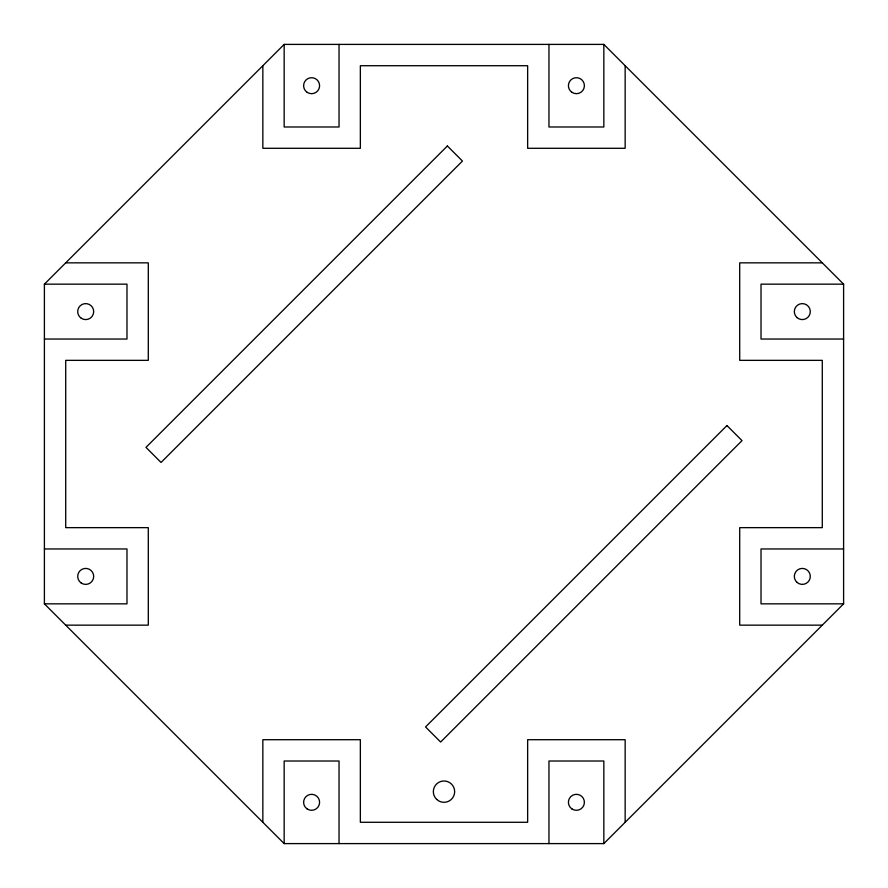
<?xml version="1.0" encoding="UTF-8"?>
<svg xmlns="http://www.w3.org/2000/svg" width="888" height="888" viewBox="0 0 888 888"><rect width="100%" height="100%" fill="white"/><g stroke="black" fill="none" stroke-linecap="round" stroke-linejoin="round"><path stroke-width="1.33" d="M44.4 284.16L284.16 44.4L603.84 44.4L843.6 284.16L843.6 603.84L603.84 843.6L284.16 843.6L44.4 603.84L44.4 284.16L126.984 284.16L126.984 339.038L44.4 339.038M65.712 262.848L148.296 262.848L148.296 360.35L65.712 360.35L65.712 527.65L148.296 527.65L148.296 625.152L65.712 625.152M822.288 262.848L739.704 262.848L739.704 360.35L822.288 360.35L822.288 527.65L739.704 527.65L739.704 625.152L822.288 625.152M843.6 284.16L761.016 284.16L761.016 339.038L843.6 339.038M44.4 548.962L126.984 548.962L126.984 603.84L44.4 603.84M843.6 548.962L761.016 548.962L761.016 603.84L843.6 603.84M625.152 65.712L625.152 148.296L527.65 148.296L527.65 65.712L360.35 65.712L360.35 148.296L262.848 148.296L262.848 65.712M625.152 822.288L625.152 739.704L527.65 739.704L527.65 822.288L360.35 822.288L360.35 739.704L262.848 739.704L262.848 822.288M603.84 44.4L603.84 126.984L548.962 126.984L548.962 44.4M603.84 843.6L603.84 761.016L548.962 761.016L548.962 843.6M339.038 44.4L339.038 126.984L284.16 126.984L284.16 44.4M339.038 843.6L339.038 761.016L284.16 761.016L284.16 843.6M447.374 145.987L145.987 447.374L161.05 462.448L462.448 161.05L447.374 145.987M726.95 425.552L425.552 726.95L440.626 742.013L742.013 440.626L726.95 425.552M797.024 317.593A7.992 7.992 0 0 0 810.145 313.175A7.992 7.992 0 0 0 799.755 304.029A7.992 7.992 0 0 0 797.024 317.593M797.024 582.395A7.992 7.992 0 0 0 810.145 577.977A7.992 7.992 0 0 0 799.755 568.831A7.992 7.992 0 0 0 797.024 582.395M571.983 808.968A7.992 7.992 0 0 0 584.382 802.808A7.992 7.992 0 0 0 572.849 795.149A7.992 7.992 0 0 0 571.983 808.968M307.181 808.968A7.992 7.992 0 0 0 319.58 802.808A7.992 7.992 0 0 0 308.047 795.149A7.992 7.992 0 0 0 307.181 808.968M81.274 583.061A7.992 7.992 0 0 0 93.673 576.9A7.992 7.992 0 0 0 82.14 569.241A7.992 7.992 0 0 0 81.274 583.061M81.274 318.259A7.992 7.992 0 0 0 93.673 312.099A7.992 7.992 0 0 0 82.14 304.44A7.992 7.992 0 0 0 81.274 318.259M307.181 92.352A7.992 7.992 0 0 0 319.58 86.192A7.992 7.992 0 0 0 308.047 78.533A7.992 7.992 0 0 0 307.181 92.352M571.983 92.352A7.992 7.992 0 0 0 584.382 86.192A7.992 7.992 0 0 0 572.849 78.533A7.992 7.992 0 0 0 571.983 92.352M436.707 799.422A10.656 10.656 0 0 0 454.379 794.083A10.656 10.656 0 0 0 440.914 781.451A10.656 10.656 0 0 0 436.707 799.422"/></g></svg>
